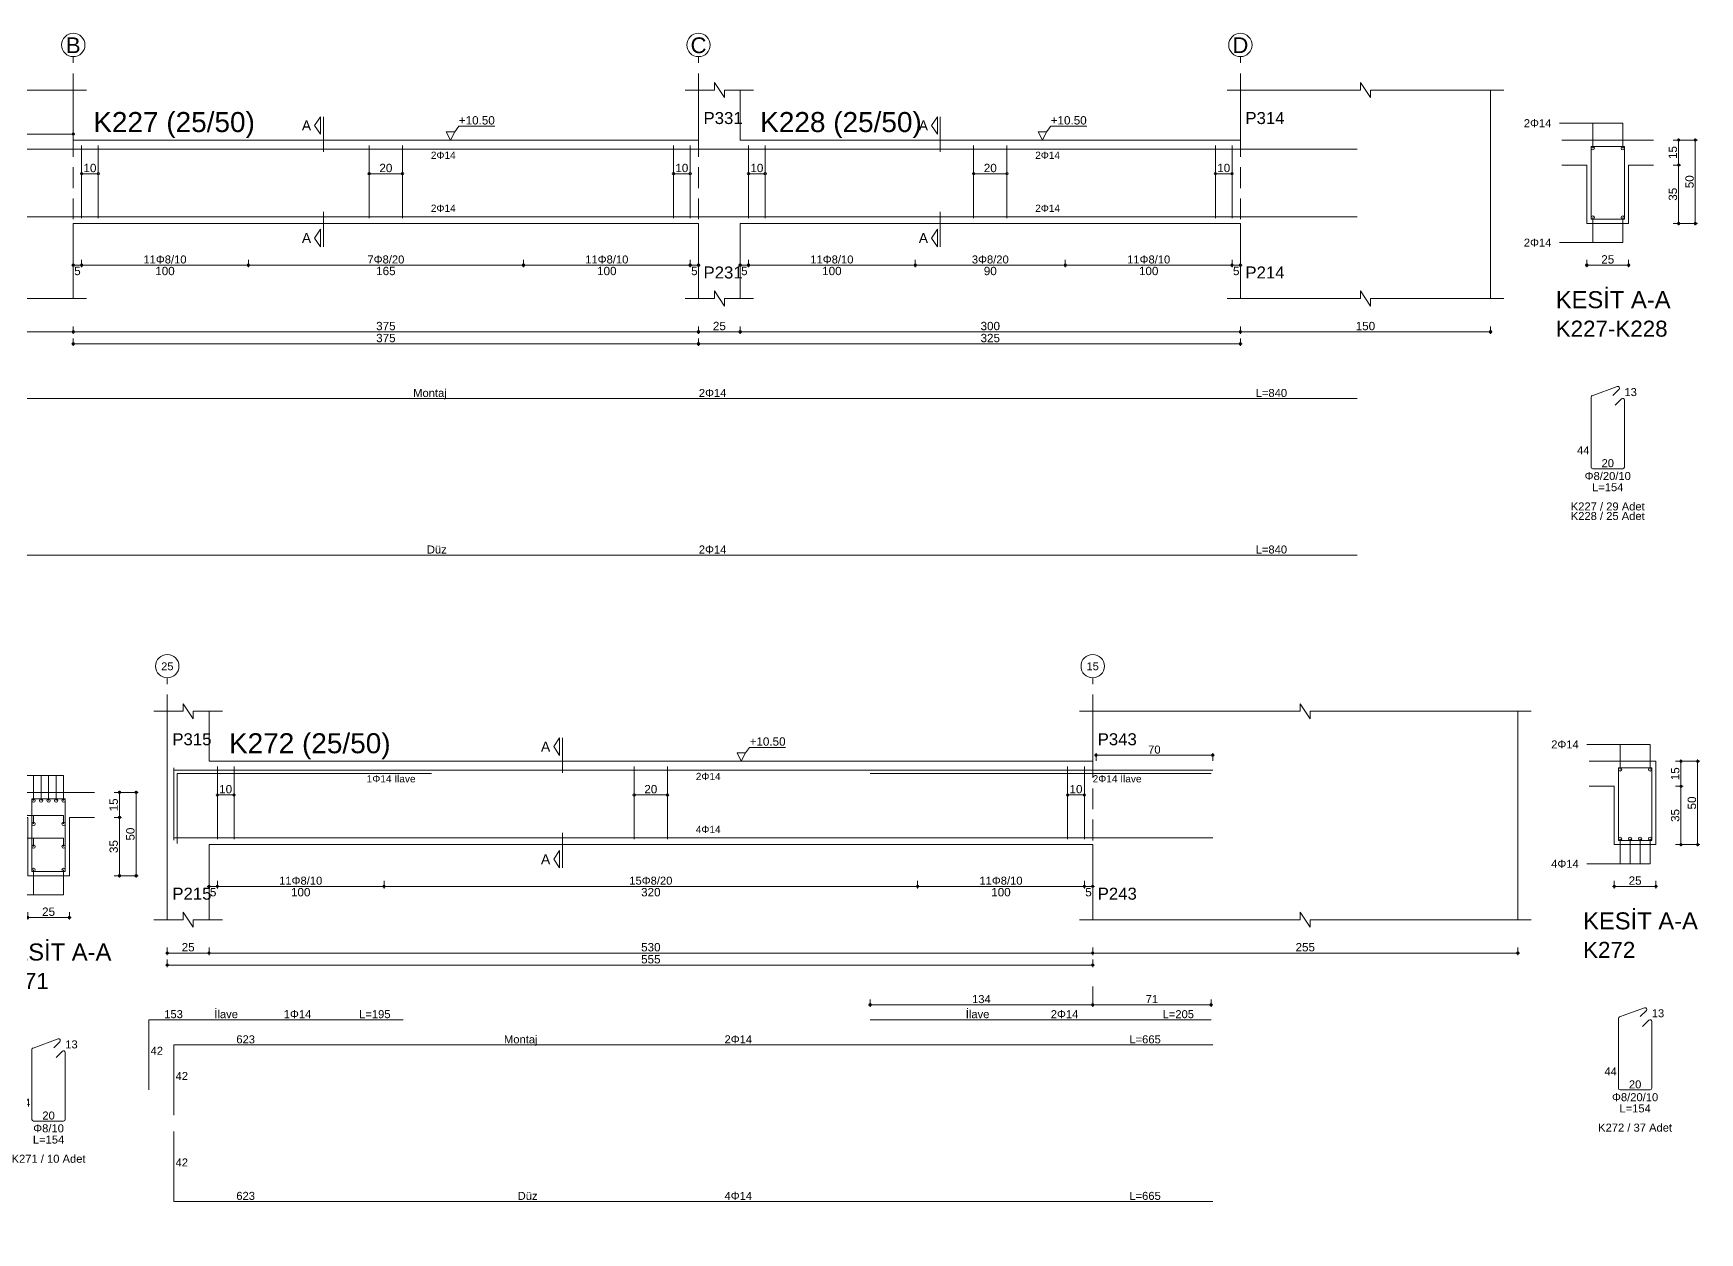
# Model space of a CAD drawing. Header units: millimetres. Extents: x 2232 to 85269, y -3593 to 5869.
# Drawn here: x 51284 to 52783, y -1491 to -412 of the extents above; entities that cross this region are included whole.
import ezdxf

# ---------------------------------------------------------------- set-up
doc = ezdxf.new("R2010")
doc.units = ezdxf.units.MM
doc.linetypes.add('DASHDOT2', pattern=[12.7, 6.35, -3.175, 0, -3.175])
doc.linetypes.add('DASHED4', pattern=[18.75, 12.5, -6.25])
doc.layers.add('aks', color=251, linetype='DASHDOT2', lineweight=35)
for name, color, linetype in [('Donatı Topl. Uzun. Yazısı', 7, 'Continuous'), ('Donatı Uz. Yazısı', 7, 'Continuous'), ('Donatı Yazısı', 7, 'Continuous'), ('Donatı Çizgisi', 7, 'Continuous'), ('Kiriş', 7, 'Continuous'), ('Standart', 7, 'Continuous'), ('Ölçülendirme', 7, 'Continuous')]:
    doc.layers.add(name, color=color, linetype=linetype)
doc.styles.add('arial_1_18', font='arial.ttf', dxfattribs={"height": 0.2})

# ---------------------------------------------------------------- blocks, each defined once
blk = doc.blocks.new('IDE792Entity7473')
at = {"layer": 'aks', "color": 30, "linetype": 'DASHED4', "lineweight": 5}
for points in [[(12829.13, 2001.7), (12829.13, 2136.7)], [(13204.13, 2001.7), (13204.13, 2136.7)], [(13529.13, 2001.7), (13529.13, 2136.7)]]:
    blk.add_lwpolyline(points, dxfattribs=at)
at = {"layer": 'aks', "color": 1, "linetype": 'Continuous', "lineweight": 5}
for centre in [(12829.13, 2143.7), (13204.13, 2143.7), (13529.13, 2143.7)]:
    blk.add_circle(centre, 7, dxfattribs=at)
at = {"layer": 'Donatı Çizgisi', "color": 5, "linetype": 'Continuous', "lineweight": 5}
for points in [[(12759.13, 2081.3), (13599.13, 2081.3)], [(12834.13, 2039.9), (12834.13, 2083.5)], [(12844.13, 2039.9), (12844.13, 2083.5)], [(13006.63, 2039.9), (13006.63, 2083.5)], [(13026.63, 2039.9), (13026.63, 2083.5)], [(13189.13, 2039.9), (13189.13, 2083.5)], [(13199.13, 2039.9), (13199.13, 2083.5)], [(13234.13, 2039.9), (13234.13, 2083.5)], [(13244.13, 2039.9), (13244.13, 2083.5)], [(13369.13, 2039.9), (13369.13, 2083.5)], [(13389.13, 2039.9), (13389.13, 2083.5)], [(13514.13, 2039.9), (13514.13, 2083.5)], [(13524.13, 2039.9), (13524.13, 2083.5)], [(13739.46, 2039.2), (13739.46, 2082.8)], [(13739.46, 2082.8), (13759.46, 2082.8)], [(13759.46, 2039.2), (13759.46, 2082.8)], [(12759.13, 2040.7), (13599.13, 2040.7)], [(13739.46, 2039.2), (13759.46, 2039.2)], [(13740.14, 1933.44), (13755.14, 1938.91)], [(12759.13, 1931.7), (13599.13, 1931.7)], [(13739.46, 1890.62), (13739.46, 1932.49)], [(13752.57, 1933.59), (13756.21, 1937.23)], [(13753.95, 1927.68), (13757.72, 1931.46)], [(13759.46, 1890.62), (13759.46, 1930.74)], [(13740.48, 1889.6), (13758.44, 1889.6)], [(12759.13, 1837.85), (13599.13, 1837.85)]]:
    blk.add_lwpolyline(points, dxfattribs=at)
for centre in [(13740.46, 2081.8), (13758.46, 2081.8), (13740.46, 2040.2), (13758.46, 2040.2)]:
    blk.add_circle(centre, 1, dxfattribs=at)
for centre, start, end in [((13755.49, 1937.95), 315, 110), ((13740.48, 1932.49), 110, 180), ((13758.44, 1930.74), 0, 135), ((13740.48, 1890.62), 180, 270), ((13758.44, 1890.62), 270, 0)]:
    blk.add_arc(centre, 1.02, start, end, dxfattribs=at)
at = {"layer": 'Kiriş', "color": 1, "linetype": 'Continuous', "lineweight": 5}
for points in [[(13213.63, 2116.7), (13213.63, 2121.2)], [(13219.63, 2112.2), (13213.63, 2121.2)], [(13601.13, 2116.7), (13601.13, 2121.2)], [(13607.13, 2112.2), (13601.13, 2121.2)], [(12757.13, 2116.7), (12837.13, 2116.7)], [(12829.13, 2086.7), (12829.13, 2116.7)], [(13196.13, 2116.7), (13213.63, 2116.7)], [(13204.13, 2086.7), (13204.13, 2116.7)], [(13219.63, 2116.7), (13237.13, 2116.7)], [(13219.63, 2112.2), (13219.63, 2116.7)], [(13229.13, 2086.7), (13229.13, 2116.7)], [(13521.13, 2116.7), (13601.13, 2116.7)], [(13529.13, 2086.7), (13529.13, 2116.7)], [(13607.13, 2116.7), (13687.13, 2116.7)], [(13607.13, 2112.2), (13607.13, 2116.7)], [(13679.13, 1991.7), (13679.13, 2116.7)], [(12829.13, 2086.7), (13204.13, 2086.7)], [(13229.13, 2086.7), (13529.13, 2086.7)], [(13721.96, 2086.7), (13776.96, 2086.7)], [(13721.96, 2071.7), (13736.96, 2071.7)], [(13736.96, 2036.7), (13736.96, 2071.7)], [(13761.96, 2071.7), (13776.96, 2071.7)], [(13761.96, 2036.7), (13761.96, 2071.7)], [(12829.13, 2036.7), (13204.13, 2036.7)], [(12829.13, 1991.7), (12829.13, 2036.7)], [(13204.13, 1991.7), (13204.13, 2036.7)], [(13229.13, 2036.7), (13529.13, 2036.7)], [(13229.13, 1991.7), (13229.13, 2036.7)], [(13529.13, 1991.7), (13529.13, 2036.7)], [(13736.96, 2036.7), (13761.96, 2036.7)], [(12757.13, 1991.7), (12837.13, 1991.7)], [(13196.13, 1991.7), (13213.63, 1991.7)], [(13219.63, 1987.2), (13213.63, 1996.2)], [(13213.63, 1991.7), (13213.63, 1996.2)], [(13219.63, 1991.7), (13237.13, 1991.7)], [(13219.63, 1987.2), (13219.63, 1991.7)], [(13521.13, 1991.7), (13601.13, 1991.7)], [(13607.13, 1987.2), (13601.13, 1996.2)], [(13601.13, 1991.7), (13601.13, 1996.2)], [(13607.13, 1991.7), (13687.13, 1991.7)], [(13607.13, 1987.2), (13607.13, 1991.7)]]:
    blk.add_lwpolyline(points, dxfattribs=at)
at = {"layer": 'Ölçülendirme', "color": 1, "linetype": 'Continuous', "lineweight": 5}
for points in [[(12973.88, 2095.45), (12977.38, 2100.7)], [(12977.38, 2090.2), (12977.38, 2100.7)], [(12979.13, 2079.7), (12979.13, 2100.7)], [(13343.88, 2095.45), (13347.38, 2100.7)], [(13347.38, 2090.2), (13347.38, 2100.7)], [(13349.13, 2079.7), (13349.13, 2100.7)], [(12758.13, 2090.3), (12830.13, 2090.3)], [(12829.13, 2087.05), (12829.13, 2091.55)], [(12977.38, 2090.2), (12973.88, 2095.45)], [(13055.38, 2086.7), (13052.88, 2091.7)], [(13052.88, 2091.7), (13057.88, 2091.7)], [(13057.88, 2091.7), (13055.38, 2086.7)], [(13057.88, 2091.7), (13060.38, 2095.03)], [(13060.38, 2095.03), (13081.94, 2095.03)], [(13347.38, 2090.2), (13343.88, 2095.45)], [(13410.38, 2086.7), (13407.88, 2091.7)], [(13407.88, 2091.7), (13412.88, 2091.7)], [(13412.88, 2091.7), (13410.38, 2086.7)], [(13412.88, 2091.7), (13415.38, 2095.03)], [(13415.38, 2095.03), (13436.94, 2095.03)], [(13720.46, 2096.8), (13758.46, 2096.8)], [(13740.46, 2081.8), (13740.46, 2096.8)], [(13758.46, 2081.8), (13758.46, 2096.8)], [(13055.38, 2086.7), (13055.38, 2086.7)], [(13410.38, 2086.7), (13410.38, 2086.7)], [(13788.71, 2086.7), (13803.21, 2086.7)], [(13791.96, 2035.7), (13791.96, 2087.7)], [(13801.96, 2035.7), (13801.96, 2087.7)], [(13788.71, 2071.7), (13793.21, 2071.7)], [(12834.13, 2066.5), (12844.13, 2066.5)], [(13006.63, 2066.5), (13026.63, 2066.5)], [(13189.13, 2066.5), (13199.13, 2066.5)], [(13234.13, 2066.5), (13244.13, 2066.5)], [(13369.13, 2066.5), (13389.13, 2066.5)], [(13514.13, 2066.5), (13524.13, 2066.5)], [(12979.13, 2022.7), (12979.13, 2043.7)], [(13349.13, 2022.7), (13349.13, 2043.7)], [(13740.46, 2025.2), (13740.46, 2040.2)], [(13758.46, 2025.2), (13758.46, 2040.2)], [(12973.88, 2027.95), (12977.38, 2033.2)], [(12977.38, 2022.7), (12977.38, 2033.2)], [(13343.88, 2027.95), (13347.38, 2033.2)], [(13347.38, 2022.7), (13347.38, 2033.2)], [(13788.71, 2036.7), (13803.21, 2036.7)], [(12977.38, 2022.7), (12973.88, 2027.95)], [(13347.38, 2022.7), (13343.88, 2027.95)], [(13720.46, 2025.2), (13758.46, 2025.2)], [(12828.13, 2011.7), (13205.13, 2011.7)], [(12829.13, 2010.45), (12829.13, 2014.95)], [(12834.13, 2010.45), (12834.13, 2014.95)], [(12934.13, 2010.45), (12934.13, 2014.95)], [(13099.13, 2010.45), (13099.13, 2014.95)], [(13199.13, 2010.45), (13199.13, 2014.95)], [(13204.13, 2010.45), (13204.13, 2014.95)], [(13228.13, 2011.7), (13530.13, 2011.7)], [(13229.13, 2010.45), (13229.13, 2014.95)], [(13234.13, 2010.45), (13234.13, 2014.95)], [(13334.13, 2010.45), (13334.13, 2014.95)], [(13424.13, 2010.45), (13424.13, 2014.95)], [(13524.13, 2010.45), (13524.13, 2014.95)], [(13529.13, 2010.45), (13529.13, 2014.95)], [(13735.96, 2011.7), (13762.96, 2011.7)], [(13736.96, 2010.45), (13736.96, 2014.95)], [(13761.96, 2010.45), (13761.96, 2014.95)], [(12678.13, 1971.7), (13680.13, 1971.7)], [(12829.13, 1970.45), (12829.13, 1974.95)], [(13204.13, 1970.45), (13204.13, 1974.95)], [(13229.13, 1970.45), (13229.13, 1974.95)], [(13529.13, 1970.45), (13529.13, 1974.95)], [(13679.13, 1970.45), (13679.13, 1974.95)], [(12828.13, 1964.5), (13530.13, 1964.5)], [(12829.13, 1963.25), (12829.13, 1967.75)], [(13204.13, 1963.25), (13204.13, 1967.75)], [(13529.13, 1963.25), (13529.13, 1967.75)]]:
    blk.add_lwpolyline(points, dxfattribs=at)
for centre in [(12829.13, 2090.3), (13791.96, 2086.7), (13801.96, 2086.7), (13791.96, 2071.7), (12834.13, 2066.5), (12844.13, 2066.5), (13006.63, 2066.5), (13026.63, 2066.5), (13189.13, 2066.5), (13199.13, 2066.5), (13234.13, 2066.5), (13244.13, 2066.5), (13369.13, 2066.5), (13389.13, 2066.5), (13514.13, 2066.5), (13524.13, 2066.5), (13791.96, 2036.7), (13801.96, 2036.7), (12829.13, 2011.7), (12834.13, 2011.7), (12834.13, 2011.7), (12934.13, 2011.7), (12934.13, 2011.7), (13099.13, 2011.7), (13099.13, 2011.7), (13199.13, 2011.7), (13199.13, 2011.7), (13204.13, 2011.7), (13229.13, 2011.7), (13234.13, 2011.7), (13234.13, 2011.7), (13334.13, 2011.7), (13334.13, 2011.7), (13424.13, 2011.7), (13424.13, 2011.7), (13524.13, 2011.7), (13524.13, 2011.7), (13529.13, 2011.7), (13736.96, 2011.7), (13761.96, 2011.7), (12829.13, 1971.7), (12829.13, 1971.7), (13204.13, 1971.7), (13204.13, 1971.7), (13229.13, 1971.7), (13229.13, 1971.7), (13529.13, 1971.7), (13529.13, 1971.7), (13679.13, 1971.7), (12829.13, 1964.5), (13204.13, 1964.5), (13204.13, 1964.5), (13529.13, 1964.5)]:
    blk.add_circle(centre, 0.75, dxfattribs=at)
at = {"layer": 'aks', "color": 1, "linetype": 'Continuous', "lineweight": 5, "style": 'arial_1_18'}
for s, p in [('B', (12824.73, 2138.82)), ('C', (13199.37, 2138.82)), ('D', (13524.37, 2138.82))]:
    blk.add_text(s, height=9.45, dxfattribs=at).set_placement(p)
at = {"layer": 'Donatı Topl. Uzun. Yazısı', "color": 1, "linetype": 'Continuous', "lineweight": 5, "style": 'arial_1_18'}
for s, p in [('L=840', (13538.3, 1932.66)), ('L=154', (13740.05, 1876.16)), ('L=840', (13538.3, 1838.81))]:
    blk.add_text(s, height=4.8, dxfattribs=at).set_placement(p)
at = {"layer": 'Donatı Uz. Yazısı', "color": 1, "linetype": 'Continuous', "lineweight": 5, "style": 'arial_1_18'}
for s, p in [('13', (13759.46, 1933.2)), ('44', (13731.05, 1898.32)), ('20', (13745.74, 1890.56))]:
    blk.add_text(s, height=4.8, dxfattribs=at).set_placement(p)
at = {"layer": 'Donatı Yazısı', "color": 5, "linetype": 'Continuous', "lineweight": 5, "style": 'arial_1_18'}
for s, p in [('2Φ14', (13699.13, 2094.4)), ('2Φ14', (13699.13, 2022.8)), ('2Φ14', (13204.33, 1932.66)), ('Φ8/20/10', (13735.6, 1882.88)), ('K227 / 29 Adet', (13727.28, 1864.64)), ('K228 / 25 Adet', (13727.28, 1858.88)), ('2Φ14', (13204.33, 1838.81))]:
    blk.add_text(s, height=4.8, dxfattribs=at).set_placement(p)
for p in [(13043.59, 2075.42), (13406.09, 2075.42), (13043.59, 2043.66), (13406.09, 2043.66)]:
    blk.add_text('2Φ14', height=4.32, rotation=360, dxfattribs=at).set_placement(p)
at = {"layer": 'Donatı Yazısı', "color": 1, "linetype": 'Continuous', "lineweight": 5, "style": 'arial_1_18'}
for s, p in [('Montaj', (13033, 1932.66)), ('Düz', (13041.21, 1838.81))]:
    blk.add_text(s, height=4.8, dxfattribs=at).set_placement(p)
at = {"layer": 'Kiriş', "color": 1, "linetype": 'Continuous', "lineweight": 5, "style": 'arial_1_18'}
for s, height, p in [('K227 (25/50)', 12, (12841.13, 2091.5)), ('P331', 7.2, (13207.13, 2096.3)), ('K228 (25/50)', 12, (13241.13, 2091.5)), ('P314', 7.2, (13532.13, 2096.3)), ('P231', 7.2, (13207.13, 2003.7)), ('P214', 7.2, (13532.13, 2003.7)), ('KESİT A-A', 10.2, (13718.26, 1985.9)), ('K227-K228', 9.6, (13718.26, 1968.82))]:
    blk.add_text(s, height=height, dxfattribs=at).set_placement(p)
at = {"layer": 'Ölçülendirme', "color": 1, "linetype": 'Continuous', "lineweight": 5, "style": 'arial_1_18'}
for s, height, p in [('+10.50', 5, (13060.38, 2096.03)), ('+10.50', 5, (13415.38, 2096.03)), ('A', 5.95, (12966.24, 2092.48)), ('A', 5.95, (13336.24, 2092.48)), ('A', 5.95, (12966.24, 2024.98)), ('A', 5.95, (13336.24, 2024.98)), ('5', 5, (12829.69, 2005.7)), ('100', 5, (12878.3, 2005.7)), ('165', 5, (13010.8, 2005.7)), ('100', 5, (13143.3, 2005.7)), ('5', 5, (13199.69, 2005.7)), ('5', 5, (13229.69, 2005.7)), ('100', 5, (13278.3, 2005.7)), ('90', 5, (13375.25, 2005.7)), ('100', 5, (13468.3, 2005.7)), ('5', 5, (13524.69, 2005.7)), ('25', 5, (13745.58, 2012.66)), ('375', 5, (13010.8, 1972.7)), ('375', 5, (13010.8, 1965.5)), ('25', 5, (13212.75, 1972.7)), ('300', 5, (13373.3, 1972.7)), ('325', 5, (13373.3, 1965.5)), ('150', 5, (13598.3, 1972.7))]:
    blk.add_text(s, height=height, dxfattribs=at).set_placement(p)
for s, rotation, p in [('15', 90, (13791, 2075.32)), ('10', 360, (12835.25, 2067.46)), ('20', 360, (13012.75, 2067.46)), ('10', 360, (13190.25, 2067.46)), ('10', 360, (13235.25, 2067.46)), ('20', 360, (13375.25, 2067.46)), ('10', 360, (13515.25, 2067.46)), ('50', 90, (13801, 2057.82)), ('35', 90, (13791, 2050.32))]:
    blk.add_text(s, height=5, rotation=rotation, dxfattribs=at).set_placement(p)
at = {"layer": 'Ölçülendirme', "color": 5, "linetype": 'Continuous', "lineweight": 5, "style": 'arial_1_18'}
for s, p in [('11Φ8/10', (12871.2, 2012.7)), ('7Φ8/20', (13005.57, 2012.7)), ('11Φ8/10', (13136.2, 2012.7)), ('11Φ8/10', (13271.2, 2012.7)), ('3Φ8/20', (13368.07, 2012.7)), ('11Φ8/10', (13461.2, 2012.7))]:
    blk.add_text(s, height=4.8, dxfattribs=at).set_placement(p)
blk = doc.blocks.new('IDE792Entity7504')
at = {"layer": 'aks', "color": 30, "linetype": 'DASHED4', "lineweight": 5}
for points in [[(13595.56, 1648.65), (13595.56, 1783.65)], [(13725.56, 1648.65), (13725.56, 1783.65)], [(13595.56, 1587.65), (13595.56, 1598.65)]]:
    blk.add_lwpolyline(points, dxfattribs=at)
at = {"layer": 'aks', "color": 1, "linetype": 'Continuous', "lineweight": 5}
for centre in [(13595.56, 1790.65), (13725.56, 1790.65)]:
    blk.add_circle(centre, 7, dxfattribs=at)
at = {"layer": 'Donatı Çizgisi', "color": 5, "linetype": 'Continuous', "lineweight": 5}
for points in [[(13643.06, 1686.85), (13643.06, 1730.45)], [(13653.06, 1686.85), (13653.06, 1730.45)], [(13721.56, 1686.25), (13721.56, 1729.65)], [(13792.98, 1686.15), (13792.98, 1729.75)], [(13792.98, 1729.75), (13812.98, 1729.75)], [(13812.98, 1686.15), (13812.98, 1729.75)], [(13523.56, 1728.25), (13721.56, 1728.25)], [(13525.56, 1726.25), (13665.56, 1726.25)], [(13526.06, 1714.72), (13721.06, 1714.72)], [(13526.06, 1701.18), (13721.06, 1701.18)], [(13523.56, 1687.65), (13721.56, 1687.65)], [(13792.98, 1686.15), (13812.98, 1686.15)], [(13792.98, 1537.57), (13792.98, 1579.44)], [(13793.65, 1580.39), (13808.66, 1585.86)], [(13806.09, 1580.53), (13809.73, 1584.18)], [(13525.56, 1578.65), (13665.56, 1578.65)], [(13807.47, 1574.63), (13811.24, 1578.41)], [(13812.98, 1537.57), (13812.98, 1577.69)], [(13523.56, 1563.55), (13721.56, 1563.55)], [(13721.56, 1521.55), (13721.56, 1563.55)], [(13794, 1536.55), (13811.96, 1536.55)], [(13721.56, 1469.7), (13721.56, 1511.7)], [(13533.56, 1498.23), (13713.56, 1498.23)], [(13523.56, 1469.7), (13721.56, 1469.7)]]:
    blk.add_lwpolyline(points, dxfattribs=at)
for centre in [(13793.98, 1728.75), (13798.48, 1728.75), (13802.98, 1728.75), (13807.48, 1728.75), (13811.98, 1728.75), (13793.98, 1714.72), (13811.98, 1714.72), (13793.98, 1701.18), (13811.98, 1701.18), (13793.98, 1687.15), (13811.98, 1687.15)]:
    blk.add_circle(centre, 1, dxfattribs=at)
for centre, start, end in [((13794, 1579.44), 110, 180), ((13809.01, 1584.9), 315, 110), ((13811.96, 1577.69), 0, 135), ((13794, 1537.57), 180, 270), ((13811.96, 1537.57), 270, 0)]:
    blk.add_arc(centre, 1.02, start, end, dxfattribs=at)
at = {"layer": 'Kiriş', "color": 1, "linetype": 'Continuous', "lineweight": 5}
for points in [[(13437.56, 1763.65), (13517.56, 1763.65)], [(13445.56, 1638.65), (13445.56, 1763.65)], [(13517.56, 1763.65), (13517.56, 1768.15)], [(13523.56, 1759.15), (13517.56, 1768.15)], [(13523.56, 1759.15), (13523.56, 1763.65)], [(13523.56, 1763.65), (13603.56, 1763.65)], [(13595.56, 1733.65), (13595.56, 1763.65)], [(13595.56, 1733.65), (13725.56, 1733.65)], [(13725.56, 1683.65), (13725.56, 1733.65)], [(13775.48, 1733.65), (13830.48, 1733.65)], [(13775.48, 1718.65), (13790.48, 1718.65)], [(13790.48, 1683.65), (13790.48, 1718.65)], [(13815.48, 1718.65), (13830.48, 1718.65)], [(13815.48, 1683.65), (13815.48, 1718.65)], [(13595.56, 1683.65), (13725.56, 1683.65)], [(13595.56, 1638.65), (13595.56, 1683.65)], [(13790.48, 1683.65), (13815.48, 1683.65)], [(13523.56, 1634.15), (13517.56, 1643.15)], [(13517.56, 1638.65), (13517.56, 1643.15)], [(13437.56, 1638.65), (13517.56, 1638.65)], [(13523.56, 1638.65), (13603.56, 1638.65)], [(13523.56, 1634.15), (13523.56, 1638.65)]]:
    blk.add_lwpolyline(points, dxfattribs=at)
at = {"layer": 'Kiriş', "color": 1, "linetype": 'DASHED4', "lineweight": 5}
for points in [[(13700.56, 1683.65), (13700.56, 1733.65)], [(13725.56, 1683.65), (13725.56, 1733.65)]]:
    blk.add_lwpolyline(points, dxfattribs=at)
at = {"layer": 'Ölçülendirme', "color": 1, "linetype": 'Continuous', "lineweight": 5}
for points in [[(13632.31, 1742.4), (13635.81, 1747.65)], [(13635.81, 1737.15), (13632.31, 1742.4)], [(13635.81, 1737.15), (13635.81, 1747.65)], [(13637.56, 1726.65), (13637.56, 1747.65)], [(13658.56, 1738.65), (13661.06, 1741.98)], [(13661.06, 1741.98), (13682.62, 1741.98)], [(13773.98, 1743.75), (13811.98, 1743.75)], [(13793.98, 1728.75), (13793.98, 1743.75)], [(13798.48, 1728.75), (13798.48, 1743.75)], [(13802.98, 1728.75), (13802.98, 1743.75)], [(13807.48, 1728.75), (13807.48, 1743.75)], [(13811.98, 1728.75), (13811.98, 1743.75)], [(13522.56, 1737.25), (13594.56, 1737.25)], [(13523.56, 1734), (13523.56, 1738.5)], [(13593.56, 1734), (13593.56, 1738.5)], [(13656.06, 1733.65), (13653.56, 1738.65)], [(13653.56, 1738.65), (13658.56, 1738.65)], [(13658.56, 1738.65), (13656.06, 1733.65)], [(13656.06, 1733.65), (13656.06, 1733.65)], [(13842.23, 1733.65), (13856.73, 1733.65)], [(13845.48, 1682.65), (13845.48, 1734.65)], [(13855.48, 1682.65), (13855.48, 1734.65)], [(13778.98, 1719.72), (13811.98, 1719.72)], [(13778.98, 1706.18), (13778.98, 1719.72)], [(13793.98, 1714.72), (13793.98, 1719.72)], [(13811.98, 1714.72), (13811.98, 1719.72)], [(13643.06, 1713.45), (13653.06, 1713.45)], [(13773.98, 1712.95), (13778.98, 1712.95)], [(13842.23, 1718.65), (13846.73, 1718.65)], [(13778.98, 1706.18), (13811.98, 1706.18)], [(13793.98, 1701.18), (13793.98, 1706.18)], [(13811.98, 1701.18), (13811.98, 1706.18)], [(13637.56, 1669.65), (13637.56, 1690.65)], [(13632.31, 1674.9), (13635.81, 1680.15)], [(13635.81, 1669.65), (13635.81, 1680.15)], [(13793.98, 1672.15), (13793.98, 1687.15)], [(13811.98, 1672.15), (13811.98, 1687.15)], [(13842.23, 1683.65), (13856.73, 1683.65)], [(13635.81, 1669.65), (13632.31, 1674.9)], [(13773.98, 1672.15), (13811.98, 1672.15)], [(13595.56, 1657.4), (13595.56, 1661.9)], [(13600.56, 1657.4), (13600.56, 1661.9)], [(13695.56, 1657.4), (13695.56, 1661.9)], [(13700.56, 1657.4), (13700.56, 1661.9)], [(13725.56, 1657.4), (13725.56, 1661.9)], [(13790.48, 1657.4), (13790.48, 1661.9)], [(13815.48, 1657.4), (13815.48, 1661.9)], [(13594.56, 1658.65), (13726.56, 1658.65)], [(13789.48, 1658.65), (13816.48, 1658.65)], [(13445.56, 1617.4), (13445.56, 1621.9)], [(13595.56, 1617.4), (13595.56, 1621.9)], [(13700.56, 1617.4), (13700.56, 1621.9)], [(13725.56, 1617.4), (13725.56, 1621.9)], [(13444.56, 1618.65), (13726.56, 1618.65)], [(13594.56, 1611.45), (13726.56, 1611.45)], [(13595.56, 1610.2), (13595.56, 1614.7)], [(13725.56, 1610.2), (13725.56, 1614.7)], [(13525.56, 1586.4), (13525.56, 1590.9)], [(13595.56, 1586.4), (13595.56, 1590.9)], [(13595.56, 1586.4), (13595.56, 1590.9)], [(13665.56, 1586.4), (13665.56, 1590.9)], [(13524.56, 1587.65), (13596.56, 1587.65)], [(13594.56, 1587.65), (13666.56, 1587.65)]]:
    blk.add_lwpolyline(points, dxfattribs=at)
for centre in [(13523.56, 1737.25), (13593.56, 1737.25), (13845.48, 1733.65), (13855.48, 1733.65), (13845.48, 1718.65), (13643.06, 1713.45), (13653.06, 1713.45), (13845.48, 1683.65), (13855.48, 1683.65), (13595.56, 1658.65), (13600.56, 1658.65), (13600.56, 1658.65), (13695.56, 1658.65), (13695.56, 1658.65), (13700.56, 1658.65), (13700.56, 1658.65), (13725.56, 1658.65), (13790.48, 1658.65), (13815.48, 1658.65), (13445.56, 1618.65), (13595.56, 1618.65), (13595.56, 1618.65), (13700.56, 1618.65), (13700.56, 1618.65), (13725.56, 1618.65), (13595.56, 1611.45), (13725.56, 1611.45), (13525.56, 1587.65), (13595.56, 1587.65), (13595.56, 1587.65), (13665.56, 1587.65)]:
    blk.add_circle(centre, 0.75, dxfattribs=at)
at = {"layer": 'aks', "color": 1, "linetype": 'Continuous', "lineweight": 5, "style": 'arial_1_18'}
for s, p in [('6', (13591.89, 1785.77)), ('3', (13721.89, 1785.77))]:
    blk.add_text(s, height=9.45, dxfattribs=at).set_placement(p)
at = {"layer": 'Donatı Topl. Uzun. Yazısı', "color": 1, "linetype": 'Continuous', "lineweight": 5, "style": 'arial_1_18'}
for s, p in [('L=140', (13639.73, 1579.61)), ('L=240', (13692.83, 1564.51)), ('L=154', (13793.57, 1523.11)), ('L=195', (13685.73, 1499.19)), ('L=240', (13692.83, 1470.66))]:
    blk.add_text(s, height=4.8, dxfattribs=at).set_placement(p)
at = {"layer": 'Donatı Uz. Yazısı', "color": 1, "linetype": 'Continuous', "lineweight": 5, "style": 'arial_1_18'}
for s, p in [('13', (13812.98, 1580.15)), ('198', (13535.44, 1564.51)), ('44', (13784.56, 1545.27)), ('42', (13722.52, 1542.55)), ('20', (13799.25, 1537.51)), ('42', (13722.52, 1490.7)), ('198', (13535.44, 1470.66))]:
    blk.add_text(s, height=4.8, dxfattribs=at).set_placement(p)
at = {"layer": 'Donatı Yazısı', "color": 5, "linetype": 'Continuous', "lineweight": 5, "style": 'arial_1_18'}
for s, height, p in [('5Φ14', 4.8, (13752.65, 1741.35)), ('3Φ14 İlave', 4.32, (13566.25, 1720.97)), ('2x2Φ14', 4.8, (13745.56, 1710.55)), ('2Φ14', 4.8, (13752.65, 1669.75)), ('3Φ14', 4.8, (13599.76, 1579.61)), ('2Φ14', 4.8, (13628.5, 1564.51)), ('Φ8/10', 4.8, (13793.78, 1529.83)), ('K271 / 10 Adet', 4.8, (13780.8, 1511.59)), ('2x2Φ14', 4.8, (13628.96, 1499.19)), ('2Φ14', 4.8, (13628.5, 1470.66))]:
    blk.add_text(s, height=height, dxfattribs=at).set_placement(p)
for p in [(13611.22, 1715.68), (13670.02, 1722.37), (13611.22, 1702.14), (13670.02, 1690.61)]:
    blk.add_text('2Φ14', height=4.32, rotation=360, dxfattribs=at).set_placement(p)
at = {"layer": 'Donatı Yazısı', "color": 1, "linetype": 'Continuous', "lineweight": 5, "style": 'arial_1_18'}
for s, p in [('İlave', (13560.4, 1579.61)), ('Montaj', (13572.74, 1564.51)), ('Gövde', (13576.81, 1499.19)), ('Düz', (13580.94, 1470.66))]:
    blk.add_text(s, height=4.8, dxfattribs=at).set_placement(p)
at = {"layer": 'Kiriş', "color": 1, "linetype": 'Continuous', "lineweight": 5, "style": 'arial_1_18'}
for s, height, p in [('K271 (25/50)', 12, (13607.56, 1749.65)), ('P342', 7.2, (13448.56, 1743.25)), ('K206', 7.2, (13701.32, 1736.65)), ('P242', 7.2, (13448.56, 1650.65)), ('KESİT A-A', 10.2, (13771.78, 1632.85)), ('K271', 9.6, (13771.78, 1615.77))]:
    blk.add_text(s, height=height, dxfattribs=at).set_placement(p)
at = {"layer": 'Ölçülendirme', "color": 1, "linetype": 'Continuous', "lineweight": 5, "style": 'arial_1_18'}
for s, height, p in [('70', 4.8, (13554.83, 1738.25)), ('A', 5.95, (13624.67, 1739.42)), ('+10.50', 5, (13661.06, 1742.98)), ('A', 5.95, (13624.67, 1671.92)), ('25', 5, (13799.1, 1659.61)), ('5', 5, (13596.12, 1652.65)), ('95', 5, (13644.18, 1652.65)), ('5', 5, (13696.12, 1652.65)), ('25', 5, (13709.18, 1652.65)), ('150', 5, (13514.74, 1619.65)), ('105', 5, (13642.24, 1619.65)), ('25', 5, (13709.18, 1619.65)), ('130', 5, (13642.24, 1612.45))]:
    blk.add_text(s, height=height, dxfattribs=at).set_placement(p)
for s, rotation, p in [('15', 90, (13844.52, 1722.27)), ('10', 360, (13644.18, 1714.41)), ('50', 90, (13854.52, 1704.77)), ('35', 90, (13844.52, 1697.27))]:
    blk.add_text(s, height=5, rotation=rotation, dxfattribs=at).set_placement(p)
at = {"layer": 'Ölçülendirme', "color": 5, "linetype": 'Continuous', "lineweight": 5, "style": 'arial_1_18'}
for s, p in [('10Φ8/10', (13635.14, 1659.65)), ('70', (13556.83, 1588.65)), ('70', (13626.83, 1588.65))]:
    blk.add_text(s, height=4.8, dxfattribs=at).set_placement(p)
blk = doc.blocks.new('IDE792Entity7505')
at = {"layer": 'aks', "color": 30, "linetype": 'DASHED4', "lineweight": 5}
for points in [[(14127.27, 1648.65), (14127.27, 1783.65)], [(14682.27, 1648.65), (14682.27, 1783.65)], [(14682.27, 1587.65), (14682.27, 1598.65)]]:
    blk.add_lwpolyline(points, dxfattribs=at)
at = {"layer": 'aks', "color": 1, "linetype": 'Continuous', "lineweight": 5}
for centre in [(14127.27, 1790.65), (14682.27, 1790.65)]:
    blk.add_circle(centre, 7, dxfattribs=at)
at = {"layer": 'Donatı Çizgisi', "color": 5, "linetype": 'Continuous', "lineweight": 5}
for points in [[(14131.27, 1686.25), (14131.27, 1729.65)], [(14157.27, 1686.85), (14157.27, 1730.45)], [(14167.27, 1686.85), (14167.27, 1730.45)], [(14407.27, 1686.85), (14407.27, 1730.45)], [(14427.27, 1686.85), (14427.27, 1730.45)], [(14667.27, 1686.85), (14667.27, 1730.45)], [(14677.27, 1686.85), (14677.27, 1730.45)], [(14997.6, 1686.15), (14997.6, 1729.75)], [(14997.6, 1729.75), (15017.6, 1729.75)], [(15017.6, 1686.15), (15017.6, 1729.75)], [(14131.27, 1728.25), (14754.27, 1728.25)], [(14133.27, 1684.25), (14133.27, 1726.25)], [(14133.27, 1726.25), (14285.77, 1726.25)], [(14548.77, 1726.25), (14753.27, 1726.25)], [(14131.27, 1687.65), (14754.27, 1687.65)], [(14997.6, 1686.15), (15017.6, 1686.15)], [(14997.6, 1537.57), (14997.6, 1579.44)], [(14998.27, 1580.39), (15013.28, 1585.86)], [(15010.71, 1580.53), (15014.35, 1584.18)], [(14116.27, 1536.65), (14116.27, 1578.65)], [(14116.27, 1578.65), (14268.77, 1578.65)], [(14548.77, 1578.65), (14753.27, 1578.65)], [(15012.09, 1574.63), (15015.86, 1578.41)], [(15017.6, 1537.57), (15017.6, 1577.69)], [(14131.27, 1521.55), (14131.27, 1563.55)], [(14131.27, 1563.55), (14754.27, 1563.55)], [(14998.62, 1536.55), (15016.58, 1536.55)], [(14131.27, 1469.7), (14131.27, 1511.7)], [(14131.27, 1469.7), (14754.27, 1469.7)]]:
    blk.add_lwpolyline(points, dxfattribs=at)
for centre in [(14998.6, 1728.75), (15016.6, 1728.75), (14998.6, 1687.15), (15004.6, 1687.15), (15010.6, 1687.15), (15016.6, 1687.15)]:
    blk.add_circle(centre, 1, dxfattribs=at)
for centre, start, end in [((14998.62, 1579.44), 110, 180), ((15013.63, 1584.9), 315, 110), ((15016.58, 1577.69), 0, 135), ((14998.62, 1537.57), 180, 270), ((15016.58, 1537.57), 270, 0)]:
    blk.add_arc(centre, 1.02, start, end, dxfattribs=at)
at = {"layer": 'Kiriş', "color": 1, "linetype": 'Continuous', "lineweight": 5}
for points in [[(14119.27, 1763.65), (14136.77, 1763.65)], [(14127.27, 1638.65), (14127.27, 1763.65)], [(14136.77, 1763.65), (14136.77, 1768.15)], [(14142.77, 1759.15), (14136.77, 1768.15)], [(14142.77, 1759.15), (14142.77, 1763.65)], [(14142.77, 1763.65), (14160.27, 1763.65)], [(14152.27, 1733.65), (14152.27, 1763.65)], [(14674.27, 1763.65), (14806.77, 1763.65)], [(14682.27, 1733.65), (14682.27, 1763.65)], [(14806.77, 1763.65), (14806.77, 1768.15)], [(14812.77, 1759.15), (14806.77, 1768.15)], [(14812.77, 1763.65), (14945.27, 1763.65)], [(14812.77, 1759.15), (14812.77, 1763.65)], [(14937.27, 1638.65), (14937.27, 1763.65)], [(14152.27, 1733.65), (14682.27, 1733.65)], [(14980.1, 1733.65), (15020.1, 1733.65)], [(15020.1, 1683.65), (15020.1, 1733.65)], [(14980.1, 1718.65), (14995.1, 1718.65)], [(14995.1, 1683.65), (14995.1, 1718.65)], [(14152.27, 1683.65), (14682.27, 1683.65)], [(14152.27, 1638.65), (14152.27, 1683.65)], [(14682.27, 1638.65), (14682.27, 1683.65)], [(14995.1, 1683.65), (15020.1, 1683.65)], [(14142.77, 1634.15), (14136.77, 1643.15)], [(14136.77, 1638.65), (14136.77, 1643.15)], [(14812.77, 1634.15), (14806.77, 1643.15)], [(14806.77, 1638.65), (14806.77, 1643.15)], [(14119.27, 1638.65), (14136.77, 1638.65)], [(14142.77, 1638.65), (14160.27, 1638.65)], [(14142.77, 1634.15), (14142.77, 1638.65)], [(14674.27, 1638.65), (14806.77, 1638.65)], [(14812.77, 1638.65), (14945.27, 1638.65)], [(14812.77, 1634.15), (14812.77, 1638.65)]]:
    blk.add_lwpolyline(points, dxfattribs=at)
at = {"layer": 'Ölçülendirme', "color": 1, "linetype": 'Continuous', "lineweight": 5}
for points in [[(14359.02, 1742.4), (14362.52, 1747.65)], [(14362.52, 1737.15), (14359.02, 1742.4)], [(14362.52, 1737.15), (14362.52, 1747.65)], [(14364.27, 1726.65), (14364.27, 1747.65)], [(14474.02, 1738.65), (14476.52, 1741.98)], [(14476.52, 1741.98), (14498.08, 1741.98)], [(14978.6, 1743.75), (15016.6, 1743.75)], [(14998.6, 1728.75), (14998.6, 1743.75)], [(15016.6, 1728.75), (15016.6, 1743.75)], [(14471.52, 1733.65), (14469.02, 1738.65)], [(14469.02, 1738.65), (14474.02, 1738.65)], [(14474.02, 1738.65), (14471.52, 1733.65)], [(14471.52, 1733.65), (14471.52, 1733.65)], [(14683.27, 1737.25), (14755.27, 1737.25)], [(14684.27, 1734), (14684.27, 1738.5)], [(14754.27, 1734), (14754.27, 1738.5)], [(15031.85, 1733.65), (15046.35, 1733.65)], [(15035.1, 1682.65), (15035.1, 1734.65)], [(15045.1, 1682.65), (15045.1, 1734.65)], [(14157.27, 1713.45), (14167.27, 1713.45)], [(14407.27, 1713.45), (14427.27, 1713.45)], [(14667.27, 1713.45), (14677.27, 1713.45)], [(15031.85, 1718.65), (15036.35, 1718.65)], [(14364.27, 1669.65), (14364.27, 1690.65)], [(14359.02, 1674.9), (14362.52, 1680.15)], [(14362.52, 1669.65), (14362.52, 1680.15)], [(14998.6, 1672.15), (14998.6, 1687.15)], [(15004.6, 1672.15), (15004.6, 1687.15)], [(15010.6, 1672.15), (15010.6, 1687.15)], [(15016.6, 1672.15), (15016.6, 1687.15)], [(15031.85, 1683.65), (15046.35, 1683.65)], [(14362.52, 1669.65), (14359.02, 1674.9)], [(14978.6, 1672.15), (15016.6, 1672.15)], [(14152.27, 1657.4), (14152.27, 1661.9)], [(14157.27, 1657.4), (14157.27, 1661.9)], [(14257.27, 1657.4), (14257.27, 1661.9)], [(14577.27, 1657.4), (14577.27, 1661.9)], [(14677.27, 1657.4), (14677.27, 1661.9)], [(14682.27, 1657.4), (14682.27, 1661.9)], [(14995.1, 1657.4), (14995.1, 1661.9)], [(15020.1, 1657.4), (15020.1, 1661.9)], [(14151.27, 1658.65), (14683.27, 1658.65)], [(14994.1, 1658.65), (15021.1, 1658.65)], [(14127.27, 1617.4), (14127.27, 1621.9)], [(14152.27, 1617.4), (14152.27, 1621.9)], [(14682.27, 1617.4), (14682.27, 1621.9)], [(14937.27, 1617.4), (14937.27, 1621.9)], [(14126.27, 1618.65), (14938.27, 1618.65)], [(14126.27, 1611.45), (14683.27, 1611.45)], [(14127.27, 1610.2), (14127.27, 1614.7)], [(14682.27, 1610.2), (14682.27, 1614.7)], [(14548.77, 1586.4), (14548.77, 1590.9)], [(14682.27, 1586.4), (14682.27, 1590.9)], [(14682.27, 1586.4), (14682.27, 1590.9)], [(14753.27, 1586.4), (14753.27, 1590.9)], [(14547.77, 1587.65), (14683.27, 1587.65)], [(14681.27, 1587.65), (14754.27, 1587.65)]]:
    blk.add_lwpolyline(points, dxfattribs=at)
for centre in [(14684.27, 1737.25), (14754.27, 1737.25), (15035.1, 1733.65), (15045.1, 1733.65), (15035.1, 1718.65), (14157.27, 1713.45), (14167.27, 1713.45), (14407.27, 1713.45), (14427.27, 1713.45), (14667.27, 1713.45), (14677.27, 1713.45), (15035.1, 1683.65), (15045.1, 1683.65), (14152.27, 1658.65), (14157.27, 1658.65), (14157.27, 1658.65), (14257.27, 1658.65), (14257.27, 1658.65), (14577.27, 1658.65), (14577.27, 1658.65), (14677.27, 1658.65), (14677.27, 1658.65), (14682.27, 1658.65), (14995.1, 1658.65), (15020.1, 1658.65), (14127.27, 1618.65), (14152.27, 1618.65), (14152.27, 1618.65), (14682.27, 1618.65), (14682.27, 1618.65), (14937.27, 1618.65), (14127.27, 1611.45), (14682.27, 1611.45), (14548.77, 1587.65), (14682.27, 1587.65), (14682.27, 1587.65), (14753.27, 1587.65)]:
    blk.add_circle(centre, 0.75, dxfattribs=at)
at = {"layer": 'aks', "color": 1, "linetype": 'Continuous', "lineweight": 5, "style": 'arial_1_18'}
for s, p in [('25', (14123.6, 1788.21)), ('15', (14678.6, 1788.21))]:
    blk.add_text(s, height=4.725, dxfattribs=at).set_placement(p)
at = {"layer": 'Donatı Topl. Uzun. Yazısı', "color": 1, "linetype": 'Continuous', "lineweight": 5, "style": 'arial_1_18'}
for s, p in [('L=195', (14242.31, 1579.61)), ('L=205', (14724.21, 1579.61)), ('L=665', (14704.28, 1564.51)), ('L=154', (14998.19, 1523.11)), ('L=665', (14704.28, 1470.66))]:
    blk.add_text(s, height=4.8, dxfattribs=at).set_placement(p)
at = {"layer": 'Donatı Uz. Yazısı', "color": 1, "linetype": 'Continuous', "lineweight": 5, "style": 'arial_1_18'}
for s, p in [('153', (14125.42, 1579.61)), ('13', (15017.6, 1580.15)), ('623', (14168.65, 1564.51)), ('42', (14117.23, 1557.65)), ('44', (14989.18, 1545.27)), ('42', (14132.23, 1542.55)), ('20', (15003.87, 1537.51)), ('42', (14132.23, 1490.7)), ('623', (14168.65, 1470.66))]:
    blk.add_text(s, height=4.8, dxfattribs=at).set_placement(p)
at = {"layer": 'Donatı Yazısı', "color": 5, "linetype": 'Continuous', "lineweight": 5, "style": 'arial_1_18'}
for s, height, p in [('2Φ14', 4.8, (14957.27, 1741.35)), ('1Φ14 İlave', 4.32, (14246.86, 1720.97)), ('2Φ14 İlave', 4.32, (14682.27, 1720.97)), ('4Φ14', 4.8, (14957.27, 1669.75)), ('1Φ14', 4.8, (14197.09, 1579.61)), ('2Φ14', 4.8, (14657.15, 1579.61)), ('2Φ14', 4.8, (14461.46, 1564.51)), ('Φ8/20/10', 4.8, (14993.74, 1529.83)), ('K272 / 37 Adet', 4.8, (14985.42, 1511.59)), ('4Φ14', 4.8, (14461.46, 1470.66))]:
    blk.add_text(s, height=height, dxfattribs=at).set_placement(p)
for s, p in [('2Φ14', (14444.23, 1722.37)), ('4Φ14', (14444.23, 1690.61))]:
    blk.add_text(s, height=4.32, rotation=360, dxfattribs=at).set_placement(p)
at = {"layer": 'Donatı Yazısı', "color": 1, "linetype": 'Continuous', "lineweight": 5, "style": 'arial_1_18'}
for s, p in [('İlave', (14155.47, 1579.61)), ('İlave', (14606.17, 1579.61)), ('Montaj', (14329.19, 1564.51)), ('Düz', (14337.4, 1470.66))]:
    blk.add_text(s, height=4.8, dxfattribs=at).set_placement(p)
at = {"layer": 'Kiriş', "color": 1, "linetype": 'Continuous', "lineweight": 5, "style": 'arial_1_18'}
for s, height, p in [('P315', 7.2, (14130.27, 1743.25)), ('K272 (25/50)', 12, (14164.27, 1738.45)), ('P343', 7.2, (14685.27, 1743.25)), ('P215', 7.2, (14130.27, 1650.65)), ('P243', 7.2, (14685.27, 1650.65)), ('KESİT A-A', 10.2, (14976.4, 1632.85)), ('K272', 9.6, (14976.4, 1615.77))]:
    blk.add_text(s, height=height, dxfattribs=at).set_placement(p)
at = {"layer": 'Ölçülendirme', "color": 1, "linetype": 'Continuous', "lineweight": 5, "style": 'arial_1_18'}
for s, height, p in [('A', 5.95, (14351.38, 1739.42)), ('+10.50', 5, (14476.52, 1742.98)), ('70', 4.8, (14715.54, 1738.25)), ('A', 5.95, (14351.38, 1671.92)), ('25', 5, (15003.72, 1659.61)), ('5', 5, (14152.83, 1652.65)), ('100', 5, (14201.44, 1652.65)), ('320', 5, (14411.44, 1652.65)), ('100', 5, (14621.44, 1652.65)), ('5', 5, (14677.83, 1652.65)), ('25', 5, (14135.88, 1619.65)), ('530', 5, (14411.44, 1619.65)), ('255', 5, (14803.94, 1619.65)), ('555', 5, (14411.44, 1612.45))]:
    blk.add_text(s, height=height, dxfattribs=at).set_placement(p)
for s, rotation, p in [('15', 90, (15034.14, 1722.27)), ('10', 360, (14158.38, 1714.41)), ('20', 360, (14413.38, 1714.41)), ('10', 360, (14668.38, 1714.41)), ('50', 90, (15044.14, 1704.77)), ('35', 90, (15034.14, 1697.27))]:
    blk.add_text(s, height=5, rotation=rotation, dxfattribs=at).set_placement(p)
at = {"layer": 'Ölçülendirme', "color": 5, "linetype": 'Continuous', "lineweight": 5, "style": 'arial_1_18'}
for s, p in [('11Φ8/10', (14194.34, 1659.65)), ('15Φ8/20', (14404.34, 1659.65)), ('11Φ8/10', (14614.34, 1659.65)), ('134', (14609.92, 1588.65)), ('71', (14714.04, 1588.65))]:
    blk.add_text(s, height=4.8, dxfattribs=at).set_placement(p)

msp = doc.modelspace()

# ---------------------------------------------------------------- block references
at = {"layer": 'Standart', "xscale": 1.5, "yscale": 1.5, "zscale": 1.5}
for name, p in [('IDE792Entity7473', (32076.3, -3638.5)), ('IDE792Entity7505', (30213.7, -3667.6)), ('IDE792Entity7504', (30593.3, -3695.6))]:
    msp.add_blockref(name, p, dxfattribs=at)

doc.saveas('drawing.dxf')
